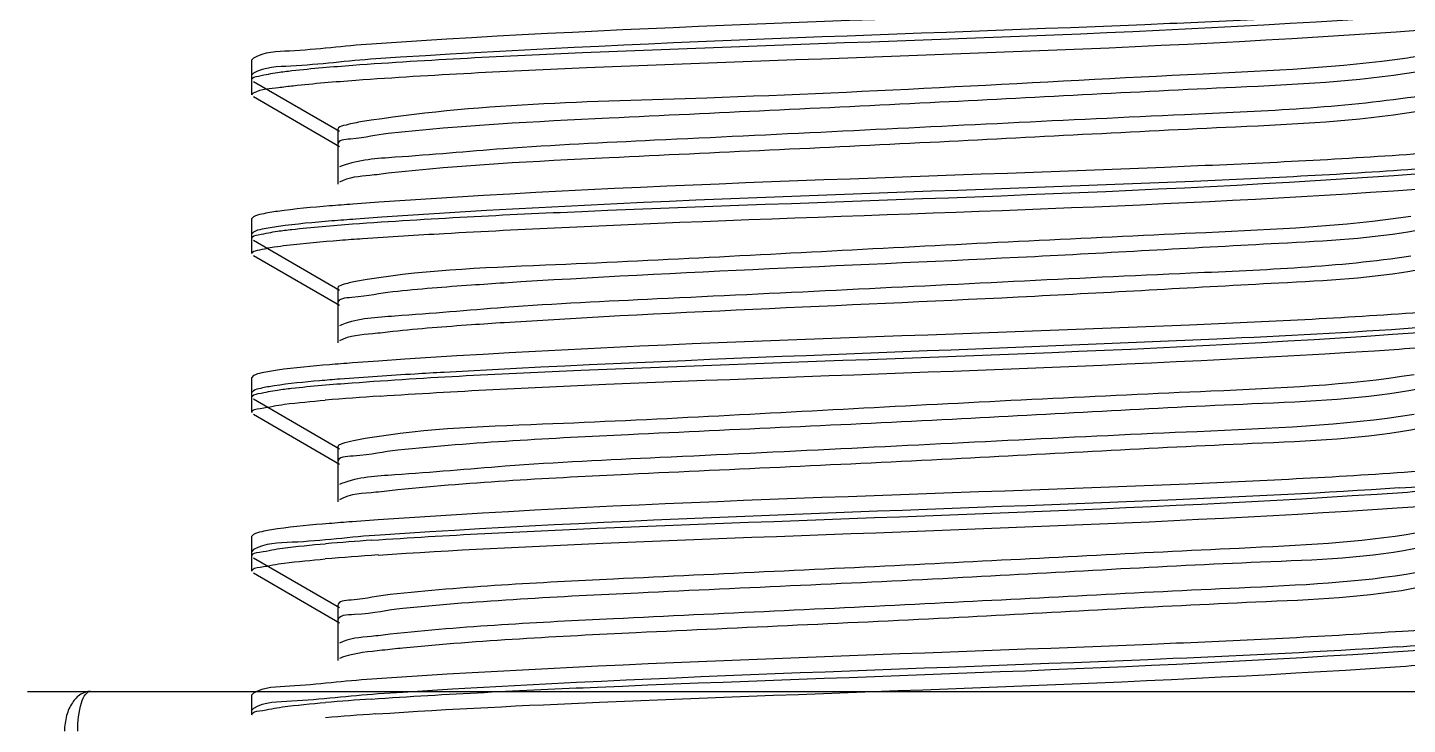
# Model space of a CAD drawing. Extents: x 4995099 to 5303443, y 4627657 to 4889583.
# Drawn here: x 5045775.6 to 5046034.2, y 4737406.9 to 4737537.5 of the extents above; entities that cross this region are included whole.
import ezdxf

# ---------------------------------------------------------------- set-up
doc = ezdxf.new("R2010")
doc.units = 0
doc.header["$LTSCALE"] = 1000
doc.header["$MEASUREMENT"] = 0
doc.layers.get('0').update_dxf_attribs({"color": 4, "linetype": 'CONTINUOUS'})

msp = doc.modelspace()

# ---------------------------------------------------------------- linework, layer by layer
at = {"linetype": 'Continuous'}
for p, q in [((5045817.93, 4737531.84), (5045817.64, 4737531.51)), ((5045817.64, 4737527.79), (5045817.64, 4737531.51)), ((5045817.64, 4737527.79), (5045817.64, 4737531.51)), ((5045817.93, 4737528.99), (5045817.64, 4737528.66)), ((5045817.64, 4737524.94), (5045817.64, 4737528.66)), ((5045817.64, 4737524.94), (5045817.64, 4737528.66)), ((5045817.93, 4737527.46), (5045834.08, 4737518.11)), ((5045817.93, 4737524.61), (5045834.08, 4737515.26)), ((5045833.76, 4737518.49), (5045833.76, 4737511.05)), ((5045833.76, 4737515.64), (5045833.76, 4737508.2)), ((5045834.56, 4737511.64), (5045834.08, 4737511.42)), ((5045817.93, 4737502.07), (5045817.64, 4737501.74)), ((5045817.64, 4737498.02), (5045817.64, 4737501.74)), ((5045817.64, 4737498.02), (5045817.64, 4737501.74)), ((5045817.93, 4737499.22), (5045817.64, 4737498.9)), ((5045817.64, 4737495.18), (5045817.64, 4737498.9)), ((5045817.64, 4737495.18), (5045817.64, 4737498.9)), ((5045817.93, 4737497.7), (5045834.08, 4737488.34)), ((5045817.93, 4737494.85), (5045834.08, 4737485.5)), ((5045833.76, 4737488.72), (5045833.76, 4737481.28)), ((5045833.76, 4737485.87), (5045833.76, 4737478.43)), ((5045834.51, 4737481.85), (5045834.08, 4737481.66)), ((5045817.93, 4737472.3), (5045817.64, 4737471.98)), ((5045817.64, 4737468.26), (5045817.64, 4737471.98)), ((5045817.64, 4737468.26), (5045817.64, 4737471.98)), ((5045817.93, 4737469.46), (5045817.64, 4737469.13)), ((5045817.64, 4737465.41), (5045817.64, 4737469.13)), ((5045817.64, 4737465.41), (5045817.64, 4737469.13)), ((5045817.93, 4737467.93), (5045834.08, 4737458.58)), ((5045817.93, 4737465.08), (5045834.08, 4737455.73)), ((5045833.76, 4737458.96), (5045833.76, 4737451.51)), ((5045833.76, 4737456.11), (5045833.76, 4737448.67)), ((5045834.46, 4737452.07), (5045834.08, 4737451.89)), ((5045817.93, 4737442.54), (5045817.64, 4737442.21)), ((5045817.64, 4737438.49), (5045817.64, 4737442.21)), ((5045817.64, 4737438.49), (5045817.64, 4737442.21)), ((5045817.93, 4737439.69), (5045817.64, 4737439.36)), ((5045817.64, 4737435.64), (5045817.64, 4737439.36)), ((5045817.64, 4737435.64), (5045817.64, 4737439.36)), ((5045817.93, 4737438.17), (5045834.08, 4737428.81)), ((5045817.93, 4737435.32), (5045834.08, 4737425.96)), ((5045833.76, 4737429.19), (5045833.76, 4737421.75)), ((5045833.76, 4737426.34), (5045833.76, 4737418.9)), ((5045775.61, 4737413.11), (5046097.81, 4737413.11)), ((5045817.93, 4737412.77), (5045817.64, 4737412.45)), ((5045817.64, 4737408.73), (5045817.64, 4737412.45)), ((5045817.64, 4737408.73), (5045817.64, 4737412.45)), ((5045817.93, 4737409.92), (5045817.64, 4737409.6))]:
    msp.add_line(p, q, dxfattribs=at)
for centre, radius, start, end in [((5045876.41, 4736931.3), 538.29, 93.7001, 94.7988), ((5045998.27, 4737972.35), 522.24, 273.7805, 274.8013), ((5045874.35, 4736930.47), 512.12, 93.8313, 94.8034), ((5045875.91, 4736907.89), 531.92, 93.732, 94.7995), ((5045999.1, 4737934.93), 511.7, 273.8319, 274.8049), ((5045997.75, 4737949.23), 528.9, 273.7466, 274.8005), ((5045874.23, 4736902.15), 510.67, 93.839, 94.8036), ((5045875.38, 4736884.75), 525.27, 93.7656, 94.8004)]:
    msp.add_arc(centre, radius, start, end, dxfattribs=at)
for points, knots in [([(5046033.41, 4737543.44), (5046019.31, 4737542.48), (5045954.85, 4737539.37), (5045890.31, 4737537.89), (5045840.04, 4737534.46)], [0, 0, 0, 0, 0.219054, 1, 1, 1, 1]), ([(5045836.56, 4737530.5), (5045850.89, 4737531.55), (5045917.63, 4737534.81), (5045984.46, 4737536.12), (5046036.75, 4737539.96)], [0, 0, 0, 0, 0.215159, 1, 1, 1, 1]), ([(5046031.91, 4737540.49), (5046017.85, 4737539.56), (5045954.17, 4737536.51), (5045890.41, 4737534.99), (5045840.87, 4737531.67)], [0, 0, 0, 0, 0.221129, 1, 1, 1, 1]), ([(5045837.1, 4737527.69), (5045851.5, 4737528.73), (5045918.14, 4737531.98), (5045984.88, 4737533.28), (5046037.01, 4737537.13)], [0, 0, 0, 0, 0.216534, 1, 1, 1, 1]), ([(5045840.04, 4737534.46), (5045834.92, 4737534.11), (5045827.74, 4737533.12), (5045819.92, 4737532.98), (5045817.93, 4737531.84)], [0, 0, 0, 0, 0.690237, 1, 1, 1, 1]), ([(5045840.87, 4737531.67), (5045835.56, 4737531.32), (5045828.12, 4737530.28), (5045820, 4737530.17), (5045817.93, 4737528.99)], [0, 0, 0, 0, 0.690889, 1, 1, 1, 1]), ([(5045822.47, 4737529.14), (5045823.36, 4737529.27), (5045828.05, 4737529.84), (5045832.75, 4737530.22), (5045836.56, 4737530.5)], [0, 0, 0, 0, 0.191293, 1, 1, 1, 1]), ([(5046034.23, 4737531.83), (5046021.56, 4737530), (5045977.65, 4737528.12), (5045912.39, 4737524.04), (5045859.42, 4737523.32), (5045838.02, 4737519.86)], [0, 0, 0, 0, 0.19541, 0.669181, 1, 1, 1, 1]), ([(5046039.33, 4737532.99), (5046039.11, 4737532.87), (5046037.46, 4737532.27), (5046035.71, 4737532.04), (5046034.23, 4737531.83)], [0, 0, 0, 0, 0.144669, 1, 1, 1, 1]), ([(5045817.64, 4737527.79), (5045817.64, 4737528.25), (5045820.01, 4737528.65), (5045821.25, 4737528.97), (5045822.47, 4737529.14)], [0, 0, 0, 0, 0.27452, 1, 1, 1, 1]), ([(5046035.8, 4737529.22), (5046024.66, 4737527.33), (5045994.16, 4737526.07), (5045943.81, 4737523.31), (5045890.83, 4737520.91), (5045856.94, 4737519.2), (5045843.18, 4737517.68)], [0, 0, 0, 0, 0.175715, 0.472791, 0.784833, 1, 1, 1, 1]), ([(5045817.64, 4737524.94), (5045817.64, 4737525.1), (5045819.43, 4737526.21), (5045821.05, 4737526.1), (5045822.63, 4737526.32)], [0, 0, 0, 0, 0.088736, 1, 1, 1, 1]), ([(5045822.63, 4737526.32), (5045823.55, 4737526.44), (5045828.36, 4737527.02), (5045833.19, 4737527.4), (5045837.1, 4737527.69)], [0, 0, 0, 0, 0.191581, 1, 1, 1, 1]), ([(5046039.66, 4737525.93), (5046039.66, 4737525.76), (5046037.75, 4737524.51), (5046035.95, 4737524.63), (5046034.23, 4737524.38)], [0, 0, 0, 0, 0.09033, 1, 1, 1, 1]), ([(5046034.23, 4737524.38), (5046020.4, 4737522.4), (5045984.33, 4737520.92), (5045937.3, 4737518.52), (5045894.77, 4737516.49), (5045867.41, 4737515.2), (5045848.02, 4737513.39), (5045837.71, 4737512.8), (5045834.56, 4737511.64)], [0, 0, 0, 0, 0.209449, 0.539982, 0.706178, 0.848006, 0.949655, 1, 1, 1, 1]), ([(5046035.8, 4737521.78), (5046024.66, 4737519.89), (5045994.16, 4737518.62), (5045943.81, 4737515.87), (5045890.83, 4737513.47), (5045856.94, 4737511.76), (5045843.18, 4737510.24)], [0, 0, 0, 0, 0.175715, 0.472791, 0.784833, 1, 1, 1, 1]), ([(5045838.02, 4737519.86), (5045836.94, 4737519.68), (5045835.79, 4737519.4), (5045833.75, 4737518.91), (5045833.76, 4737518.49)], [0, 0, 0, 0, 0.719335, 1, 1, 1, 1]), ([(5045843.18, 4737517.68), (5045840.82, 4737517.42), (5045838.57, 4737516.74), (5045833.75, 4737516.5), (5045833.76, 4737515.64)], [0, 0, 0, 0, 0.732679, 1, 1, 1, 1]), ([(5046036.75, 4737513.91), (5046022.39, 4737512.86), (5045955.66, 4737509.61), (5045888.83, 4737508.3), (5045836.56, 4737504.45)], [0, 0, 0, 0, 0.215488, 1, 1, 1, 1]), ([(5045843.18, 4737510.24), (5045842.04, 4737510.11), (5045839.02, 4737509.66), (5045835.76, 4737509.55), (5045834.08, 4737508.57)], [0, 0, 0, 0, 0.371503, 1, 1, 1, 1]), ([(5045836.5, 4737500.73), (5045850.81, 4737501.78), (5045917.51, 4737505.03), (5045984.3, 4737506.36), (5046036.58, 4737510.18)], [0, 0, 0, 0, 0.214872, 1, 1, 1, 1]), ([(5046037.01, 4737511.08), (5046022.74, 4737510.03), (5045956.1, 4737506.78), (5045889.36, 4737505.44), (5045837.1, 4737501.64)], [0, 0, 0, 0, 0.214435, 1, 1, 1, 1]), ([(5045853.69, 4737498.96), (5045868.41, 4737499.78), (5045929.15, 4737502.55), (5045989.98, 4737503.98), (5046035.93, 4737507.28)], [0, 0, 0, 0, 0.242393, 1, 1, 1, 1]), ([(5045822.47, 4737503.1), (5045821.48, 4737502.96), (5045819.96, 4737502.69), (5045818.41, 4737502.35), (5045817.93, 4737502.07)], [0, 0, 0, 0, 0.643044, 1, 1, 1, 1]), ([(5045836.56, 4737504.45), (5045835.11, 4737504.34), (5045830.41, 4737503.98), (5045825.7, 4737503.55), (5045822.47, 4737503.1)], [0, 0, 0, 0, 0.307527, 1, 1, 1, 1]), ([(5046034.88, 4737502.15), (5046022.18, 4737500.22), (5045988.44, 4737498.8), (5045934.37, 4737496.12), (5045881.29, 4737493.19), (5045848.77, 4737492.07), (5045837.06, 4737489.92)], [0, 0, 0, 0, 0.194375, 0.509802, 0.819766, 1, 1, 1, 1]), ([(5045822.63, 4737500.27), (5045821.6, 4737500.13), (5045820.03, 4737499.86), (5045818.42, 4737499.51), (5045817.93, 4737499.22)], [0, 0, 0, 0, 0.644412, 1, 1, 1, 1]), ([(5045822.45, 4737499.37), (5045823.34, 4737499.5), (5045828.01, 4737500.07), (5045832.7, 4737500.45), (5045836.5, 4737500.73)], [0, 0, 0, 0, 0.191288, 1, 1, 1, 1]), ([(5045837.1, 4737501.64), (5045835.61, 4737501.53), (5045830.78, 4737501.16), (5045825.95, 4737500.73), (5045822.63, 4737500.27)], [0, 0, 0, 0, 0.307193, 1, 1, 1, 1]), ([(5046036.34, 4737499.55), (5046027.71, 4737497.97), (5046003.61, 4737496.78), (5045946.54, 4737493.44), (5045898.06, 4737491.79), (5045864.93, 4737489.66)], [0, 0, 0, 0, 0.153234, 0.420019, 1, 1, 1, 1]), ([(5045817.64, 4737498.02), (5045817.64, 4737498.49), (5045820, 4737498.88), (5045821.24, 4737499.2), (5045822.45, 4737499.37)], [0, 0, 0, 0, 0.274579, 1, 1, 1, 1]), ([(5045821.85, 4737496.44), (5045822.62, 4737496.55), (5045826.71, 4737497.09), (5045830.82, 4737497.44), (5045834.15, 4737497.7)], [0, 0, 0, 0, 0.190886, 1, 1, 1, 1]), ([(5045834.15, 4737497.7), (5045835.57, 4737497.81), (5045842.08, 4737498.29), (5045848.6, 4737498.68), (5045853.69, 4737498.96)], [0, 0, 0, 0, 0.218088, 1, 1, 1, 1]), ([(5045817.64, 4737495.18), (5045817.64, 4737495.59), (5045819.68, 4737496), (5045820.79, 4737496.28), (5045821.85, 4737496.44)], [0, 0, 0, 0, 0.277366, 1, 1, 1, 1]), ([(5046034.88, 4737494.71), (5046021.25, 4737492.63), (5045985.21, 4737491.25), (5045938.14, 4737488.78), (5045895.25, 4737486.75), (5045867.59, 4737485.45), (5045848.04, 4737483.61), (5045837.65, 4737483.05), (5045834.51, 4737481.85)], [0, 0, 0, 0, 0.205905, 0.537229, 0.704613, 0.847545, 0.949803, 1, 1, 1, 1]), ([(5046036.34, 4737492.11), (5046027.71, 4737490.53), (5046003.61, 4737489.34), (5045946.54, 4737486), (5045898.06, 4737484.34), (5045864.93, 4737482.22)], [0, 0, 0, 0, 0.153234, 0.420019, 1, 1, 1, 1]), ([(5045837.06, 4737489.92), (5045836.22, 4737489.77), (5045835.29, 4737489.56), (5045833.75, 4737489.06), (5045833.76, 4737488.72)], [0, 0, 0, 0, 0.713092, 1, 1, 1, 1]), ([(5045864.93, 4737489.66), (5045862.89, 4737489.53), (5045855.93, 4737489.06), (5045848.97, 4737488.53), (5045844.06, 4737488.01)], [0, 0, 0, 0, 0.293033, 1, 1, 1, 1]), ([(5045844.06, 4737488.01), (5045841.49, 4737487.74), (5045839.04, 4737486.98), (5045833.75, 4737486.81), (5045833.76, 4737485.87)], [0, 0, 0, 0, 0.734101, 1, 1, 1, 1]), ([(5046036.58, 4737484.13), (5046022.21, 4737483.08), (5045955.51, 4737479.83), (5045888.71, 4737478.53), (5045836.5, 4737474.68)], [0, 0, 0, 0, 0.215892, 1, 1, 1, 1]), ([(5045864.93, 4737482.22), (5045862.89, 4737482.09), (5045855.93, 4737481.62), (5045848.97, 4737481.09), (5045844.06, 4737480.57)], [0, 0, 0, 0, 0.293033, 1, 1, 1, 1]), ([(5045844.06, 4737480.57), (5045842.81, 4737480.44), (5045839.5, 4737479.95), (5045835.91, 4737479.87), (5045834.08, 4737478.81)], [0, 0, 0, 0, 0.374132, 1, 1, 1, 1]), ([(5045836.42, 4737470.95), (5045850.69, 4737472.01), (5045917.33, 4737475.26), (5045984.07, 4737476.6), (5046036.34, 4737480.4)], [0, 0, 0, 0, 0.214475, 1, 1, 1, 1]), ([(5046035.93, 4737481.24), (5046023.47, 4737480.34), (5045962.73, 4737477.33), (5045901.94, 4737475.59), (5045853.69, 4737472.92)], [0, 0, 0, 0, 0.205332, 1, 1, 1, 1]), ([(5046032.71, 4737477.29), (5046037.98, 4737477.65), (5046045.37, 4737478.67), (5046053.43, 4737478.79), (5046055.49, 4737479.97)], [0, 0, 0, 0, 0.690751, 1, 1, 1, 1]), ([(5045841.67, 4737468.47), (5045855.77, 4737469.4), (5045919.44, 4737472.45), (5045983.2, 4737473.96), (5046032.71, 4737477.29)], [0, 0, 0, 0, 0.221562, 1, 1, 1, 1]), ([(5045836.5, 4737474.68), (5045835.06, 4737474.57), (5045830.37, 4737474.21), (5045825.68, 4737473.79), (5045822.45, 4737473.33)], [0, 0, 0, 0, 0.307543, 1, 1, 1, 1]), ([(5045822.45, 4737473.33), (5045821.46, 4737473.19), (5045819.95, 4737472.93), (5045818.41, 4737472.58), (5045817.93, 4737472.3)], [0, 0, 0, 0, 0.642912, 1, 1, 1, 1]), ([(5045834.15, 4737471.65), (5045832.88, 4737471.55), (5045828.77, 4737471.21), (5045824.67, 4737470.82), (5045821.85, 4737470.39)], [0, 0, 0, 0, 0.308217, 1, 1, 1, 1]), ([(5045853.69, 4737472.92), (5045851.86, 4737472.81), (5045845.35, 4737472.44), (5045838.83, 4737472.02), (5045834.15, 4737471.65)], [0, 0, 0, 0, 0.280579, 1, 1, 1, 1]), ([(5046035.48, 4737472.48), (5046022.91, 4737470.43), (5045989.03, 4737469.11), (5045934.59, 4737466.36), (5045881.09, 4737463.34), (5045848.32, 4737462.35), (5045836.67, 4737460.09)], [0, 0, 0, 0, 0.191736, 0.509065, 0.821327, 1, 1, 1, 1]), ([(5045817.64, 4737468.26), (5045817.64, 4737468.72), (5045819.99, 4737469.12), (5045821.23, 4737469.43), (5045822.43, 4737469.61)], [0, 0, 0, 0, 0.27466, 1, 1, 1, 1]), ([(5045821.85, 4737470.39), (5045821, 4737470.26), (5045819.68, 4737470.02), (5045818.35, 4737469.7), (5045817.93, 4737469.46)], [0, 0, 0, 0, 0.637141, 1, 1, 1, 1]), ([(5045822.43, 4737469.61), (5045823.32, 4737469.73), (5045827.97, 4737470.3), (5045832.64, 4737470.68), (5045836.42, 4737470.95)], [0, 0, 0, 0, 0.191269, 1, 1, 1, 1]), ([(5046036.84, 4737469.88), (5046026.44, 4737467.82), (5045996.91, 4737466.81), (5045947.45, 4737463.88), (5045894.01, 4737461.57), (5045859.35, 4737459.8), (5045844.99, 4737458.34)], [0, 0, 0, 0, 0.165505, 0.458699, 0.774611, 1, 1, 1, 1]), ([(5045817.64, 4737465.41), (5045817.64, 4737465.98), (5045820.71, 4737466.32), (5045822.24, 4737466.74), (5045823.77, 4737466.94)], [0, 0, 0, 0, 0.270518, 1, 1, 1, 1]), ([(5046035.48, 4737465.04), (5046022.07, 4737462.86), (5045986.09, 4737461.58), (5045938.99, 4737459.05), (5045895.76, 4737457.01), (5045867.79, 4737455.71), (5045848.09, 4737453.82), (5045837.59, 4737453.3), (5045834.46, 4737452.07)], [0, 0, 0, 0, 0.202243, 0.534298, 0.702881, 0.846954, 0.949881, 1, 1, 1, 1]), ([(5046036.83, 4737462.44), (5046026.42, 4737460.38), (5045996.88, 4737459.36), (5045947.43, 4737456.44), (5045894, 4737454.13), (5045859.35, 4737452.35), (5045844.99, 4737450.9)], [0, 0, 0, 0, 0.165599, 0.458794, 0.774654, 1, 1, 1, 1]), ([(5045844.99, 4737458.34), (5045842.18, 4737458.06), (5045839.54, 4737457.21), (5045833.75, 4737457.13), (5045833.76, 4737456.11)], [0, 0, 0, 0, 0.7344, 1, 1, 1, 1]), ([(5045836.67, 4737460.09), (5045835.94, 4737459.94), (5045835.09, 4737459.75), (5045833.76, 4737459.26), (5045833.76, 4737458.96)], [0, 0, 0, 0, 0.70978, 1, 1, 1, 1]), ([(5046036.34, 4737454.35), (5046021.93, 4737453.3), (5045955.29, 4737450.06), (5045888.55, 4737448.76), (5045836.42, 4737444.91)], [0, 0, 0, 0, 0.216489, 1, 1, 1, 1]), ([(5046033.3, 4737450.42), (5046038.43, 4737450.77), (5046045.64, 4737451.76), (5046053.49, 4737451.9), (5046055.49, 4737453.05)], [0, 0, 0, 0, 0.690301, 1, 1, 1, 1]), ([(5045844.99, 4737450.9), (5045843.61, 4737450.76), (5045840, 4737450.24), (5045836.07, 4737450.2), (5045834.08, 4737449.04)], [0, 0, 0, 0, 0.375474, 1, 1, 1, 1]), ([(5045840.13, 4737441.45), (5045854.22, 4737442.41), (5045918.62, 4737445.51), (5045983.09, 4737447), (5046033.3, 4737450.42)], [0, 0, 0, 0, 0.219209, 1, 1, 1, 1]), ([(5046032.71, 4737451.25), (5046018.77, 4737450.31), (5045955.1, 4737447.25), (5045891.35, 4737445.71), (5045841.67, 4737442.43)], [0, 0, 0, 0, 0.219042, 1, 1, 1, 1]), ([(5046032.31, 4737447.5), (5046037.68, 4737447.86), (5046045.2, 4737448.9), (5046053.4, 4737449), (5046055.49, 4737450.2)], [0, 0, 0, 0, 0.69106, 1, 1, 1, 1]), ([(5045841.29, 4737438.68), (5045855.31, 4737439.61), (5045918.99, 4737442.67), (5045982.73, 4737444.19), (5046032.31, 4737447.5)], [0, 0, 0, 0, 0.220537, 1, 1, 1, 1]), ([(5045822.43, 4737443.56), (5045821.45, 4737443.42), (5045819.94, 4737443.16), (5045818.41, 4737442.81), (5045817.93, 4737442.54)], [0, 0, 0, 0, 0.642736, 1, 1, 1, 1]), ([(5045836.42, 4737444.91), (5045834.99, 4737444.8), (5045830.31, 4737444.44), (5045825.64, 4737444.02), (5045822.43, 4737443.56)], [0, 0, 0, 0, 0.307562, 1, 1, 1, 1]), ([(5046036.04, 4737442.81), (5046025.06, 4737440.89), (5045994.78, 4737439.67), (5045944.62, 4737436.89), (5045891.53, 4737434.5), (5045857.46, 4737432.78), (5045843.57, 4737431.27)], [0, 0, 0, 0, 0.173459, 0.469678, 0.782575, 1, 1, 1, 1]), ([(5045817.64, 4737438.49), (5045817.64, 4737439.03), (5045820.5, 4737439.39), (5045821.95, 4737439.78), (5045823.39, 4737439.97)], [0, 0, 0, 0, 0.271515, 1, 1, 1, 1]), ([(5045841.67, 4737442.43), (5045836.17, 4737442.06), (5045828.47, 4737441), (5045820.06, 4737440.91), (5045817.93, 4737439.69)], [0, 0, 0, 0, 0.691494, 1, 1, 1, 1]), ([(5046037.3, 4737440.21), (5046027.29, 4737438.04), (5045998.23, 4737437.2), (5045949.27, 4737434.16), (5045895.62, 4737431.9), (5045860.61, 4737430.1), (5045845.94, 4737428.67)], [0, 0, 0, 0, 0.160367, 0.451606, 0.769465, 1, 1, 1, 1]), ([(5045817.64, 4737435.64), (5045817.64, 4737436.21), (5045820.67, 4737436.55), (5045822.18, 4737436.97), (5045823.7, 4737437.16)], [0, 0, 0, 0, 0.270697, 1, 1, 1, 1]), ([(5046036.04, 4737435.37), (5046025.06, 4737433.45), (5045994.78, 4737432.23), (5045944.62, 4737429.45), (5045891.53, 4737427.06), (5045857.46, 4737425.33), (5045843.57, 4737423.83)], [0, 0, 0, 0, 0.173459, 0.469678, 0.782575, 1, 1, 1, 1]), ([(5046036.95, 4737432.69), (5046026.74, 4737430.63), (5045997.58, 4737429.65), (5045948.59, 4737426.72), (5045895.24, 4737424.43), (5045860.49, 4737422.65), (5045845.94, 4737421.23)], [0, 0, 0, 0, 0.163392, 0.454692, 0.77088, 1, 1, 1, 1]), ([(5045843.57, 4737431.27), (5045841.12, 4737431.01), (5045838.78, 4737430.29), (5045833.75, 4737430.09), (5045833.76, 4737429.19)], [0, 0, 0, 0, 0.733117, 1, 1, 1, 1]), ([(5045845.94, 4737428.67), (5045842.9, 4737428.37), (5045840.06, 4737427.44), (5045833.76, 4737427.44), (5045833.76, 4737426.34)], [0, 0, 0, 0, 0.735038, 1, 1, 1, 1]), ([(5045843.57, 4737423.83), (5045842.38, 4737423.7), (5045839.23, 4737423.23), (5045835.83, 4737423.14), (5045834.08, 4737422.13)], [0, 0, 0, 0, 0.372448, 1, 1, 1, 1]), ([(5046033.3, 4737424.37), (5046019.2, 4737423.41), (5045954.81, 4737420.31), (5045890.34, 4737418.82), (5045840.13, 4737415.41)], [0, 0, 0, 0, 0.219207, 1, 1, 1, 1]), ([(5046033.41, 4737420.66), (5046038.52, 4737421.01), (5046045.69, 4737422), (5046053.49, 4737422.14), (5046055.49, 4737423.28)], [0, 0, 0, 0, 0.690199, 1, 1, 1, 1]), ([(5045834.82, 4737419.58), (5045834.67, 4737419.53), (5045834.42, 4737419.45), (5045834.18, 4737419.33), (5045834.08, 4737419.28)], [0, 0, 0, 0, 0.561257, 1, 1, 1, 1]), ([(5045845.94, 4737421.23), (5045844.65, 4737421.1), (5045840.93, 4737420.67), (5045837.15, 4737420.33), (5045834.82, 4737419.58)], [0, 0, 0, 0, 0.346313, 1, 1, 1, 1]), ([(5045840.04, 4737411.68), (5045854.15, 4737412.64), (5045918.6, 4737415.75), (5045983.14, 4737417.23), (5046033.41, 4737420.66)], [0, 0, 0, 0, 0.219134, 1, 1, 1, 1]), ([(5046032.31, 4737421.46), (5046018.31, 4737420.52), (5045954.64, 4737417.47), (5045890.89, 4737415.93), (5045841.29, 4737412.63)], [0, 0, 0, 0, 0.220078, 1, 1, 1, 1]), ([(5046031.92, 4737417.71), (5046037.38, 4737418.07), (5046045.03, 4737419.13), (5046053.37, 4737419.22), (5046055.49, 4737420.43)], [0, 0, 0, 0, 0.69135, 1, 1, 1, 1]), ([(5045840.89, 4737408.89), (5045854.85, 4737409.82), (5045918.53, 4737412.88), (5045982.28, 4737414.42), (5046031.92, 4737417.71)], [0, 0, 0, 0, 0.219504, 1, 1, 1, 1]), ([(5045840.13, 4737415.41), (5045834.99, 4737415.06), (5045827.78, 4737414.06), (5045819.93, 4737413.92), (5045817.93, 4737412.77)], [0, 0, 0, 0, 0.690312, 1, 1, 1, 1]), ([(5045787.4, 4737413.11), (5045786.76, 4737413.11), (5045785.37, 4737412.66), (5045783.8, 4737410.95), (5045782.77, 4737408.52), (5045782.53, 4737406.65), (5045782.53, 4737405.67)], [0, 0, 0, 0, 0.195972, 0.42512, 0.697797, 1, 1, 1, 1]), ([(5045785.01, 4737405.67), (5045785.01, 4737407.46), (5045785.27, 4737409.89), (5045786.22, 4737412.42), (5045787.05, 4737413.11), (5045787.4, 4737413.11)], [0, 0, 0, 0, 0.657525, 0.871922, 1, 1, 1, 1]), ([(5045841.29, 4737412.63), (5045835.87, 4737412.27), (5045828.3, 4737411.23), (5045820.03, 4737411.13), (5045817.93, 4737409.92)], [0, 0, 0, 0, 0.691204, 1, 1, 1, 1]), ([(5045817.64, 4737408.73), (5045817.64, 4737409.27), (5045820.49, 4737409.62), (5045821.93, 4737410.01), (5045823.37, 4737410.2)], [0, 0, 0, 0, 0.271576, 1, 1, 1, 1])]:
    msp.add_open_spline(points, degree=3, knots=knots, dxfattribs=at)
for points in [[(5045823.77, 4737466.94), (5045826.3, 4737467.25), (5045828.84, 4737467.49), (5045831.38, 4737467.71)], [(5045823.39, 4737439.97), (5045826.07, 4737440.32), (5045828.77, 4737440.57), (5045831.46, 4737440.8)], [(5045823.7, 4737437.16), (5045826.26, 4737437.48), (5045828.83, 4737437.72), (5045831.4, 4737437.94)], [(5045823.37, 4737410.2), (5045826.06, 4737410.55), (5045828.76, 4737410.8), (5045831.47, 4737411.03)]]:
    msp.add_open_spline(points, degree=3, dxfattribs=at)

doc.saveas('drawing.dxf')
